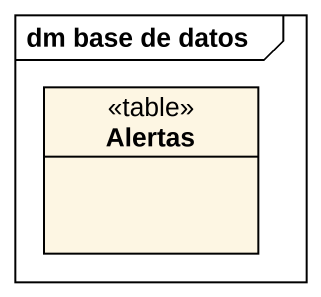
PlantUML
@startuml
mainframe dm base de datos
hide circle
hide empty members
class Alertas <<table>>
@enduml
